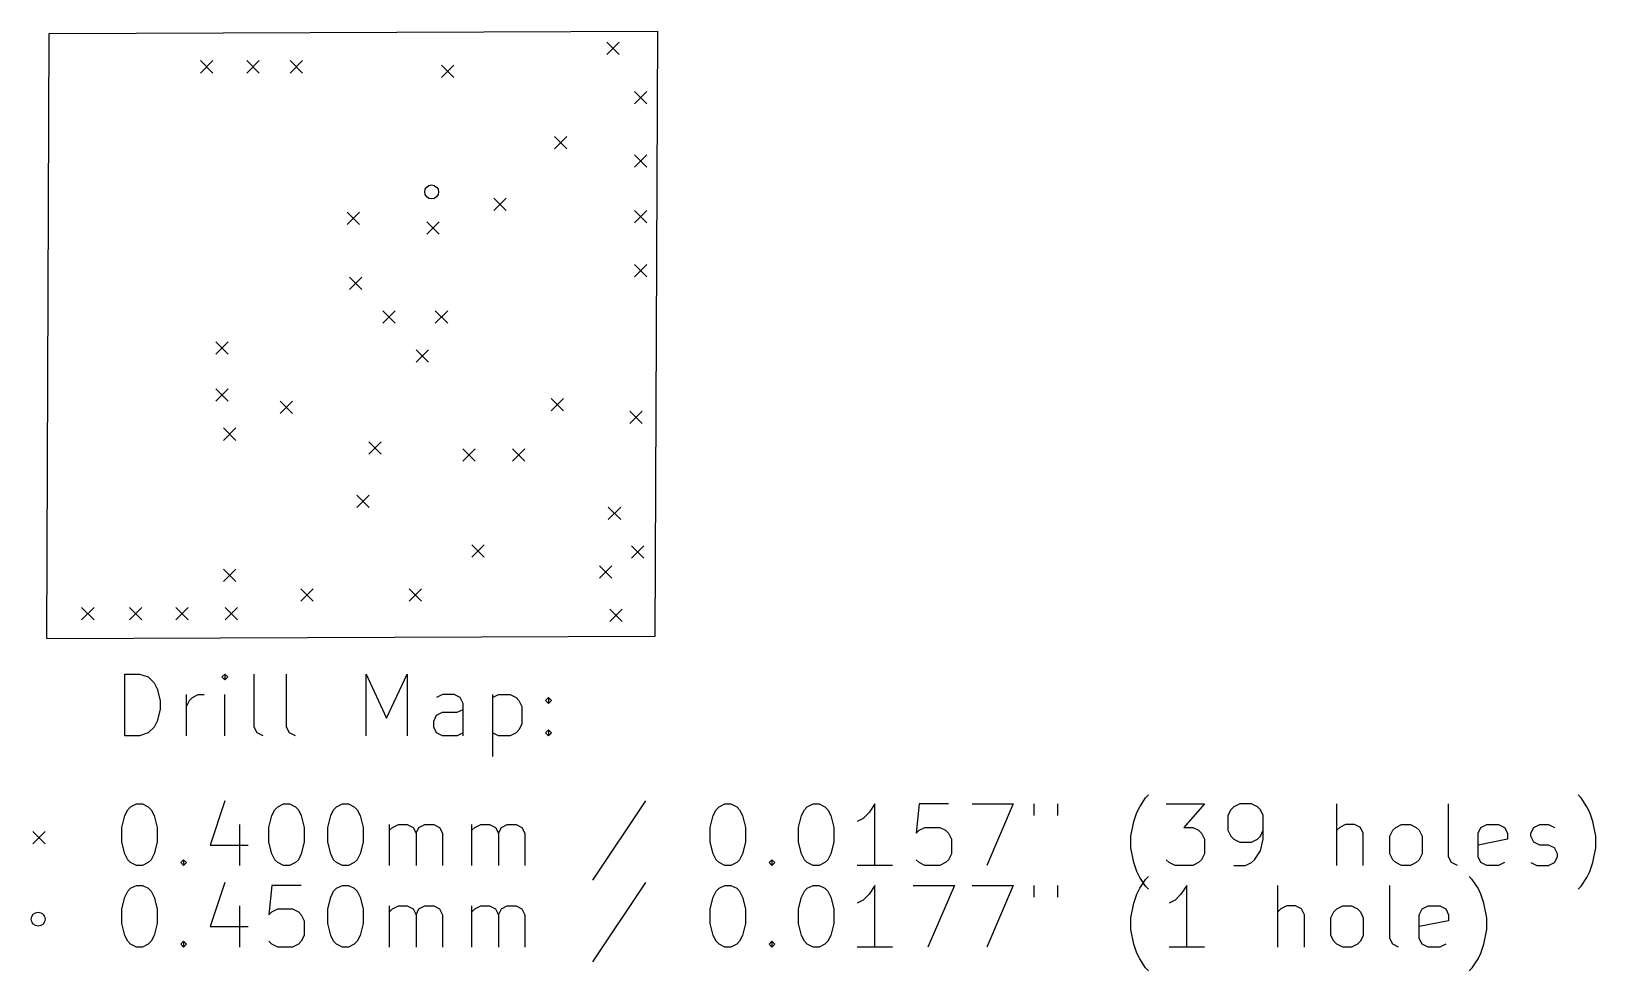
# Model space of a CAD drawing. Extents: x 3.61 to 5.6, y -3.53 to -2.34.
import ezdxf

# ---------------------------------------------------------------- set-up
doc = ezdxf.new("R2010")
doc.units = 0
doc.header["$MEASUREMENT"] = 0
doc.layers.add('BLACK', color=7, linetype='CONTINUOUS')

msp = doc.modelspace()

# ---------------------------------------------------------------- linework, layer by layer
at = {"layer": 'BLACK', "linetype": 'CONTINUOUS'}
for p, q in [((3.62677, -3.11024), (3.62994, -2.33937)), ((3.62994, -2.33937), (4.40551, -2.33661)), ((4.34055, -2.35039), (4.3563, -2.36614)), ((4.3563, -2.35039), (4.34055, -2.36614)), ((4.40234, -3.10748), (4.40551, -2.33661)), ((3.82283, -2.37402), (3.83858, -2.38976)), ((3.83858, -2.37402), (3.82283, -2.38976)), ((3.88189, -2.37402), (3.89764, -2.38976)), ((3.89764, -2.37402), (3.88189, -2.38976)), ((3.93701, -2.37402), (3.95276, -2.38976)), ((3.95276, -2.37402), (3.93701, -2.38976)), ((4.12992, -2.37992), (4.14567, -2.39567)), ((4.14567, -2.37992), (4.12992, -2.39567)), ((4.37598, -2.41339), (4.39173, -2.42913)), ((4.39173, -2.41339), (4.37598, -2.42913)), ((4.27402, -2.47047), (4.28976, -2.48622)), ((4.28976, -2.47047), (4.27402, -2.48622)), ((4.37598, -2.49409), (4.39173, -2.50984)), ((4.39173, -2.49409), (4.37598, -2.50984)), ((4.19646, -2.54921), (4.2122, -2.56496)), ((4.2122, -2.54921), (4.19646, -2.56496)), ((4.00984, -2.56693), (4.02559, -2.58268)), ((4.02559, -2.56693), (4.00984, -2.58268)), ((4.37598, -2.56496), (4.39173, -2.58071)), ((4.39173, -2.56496), (4.37598, -2.58071)), ((4.11102, -2.57953), (4.12677, -2.59528)), ((4.12677, -2.57953), (4.11102, -2.59528)), ((4.0126, -2.65), (4.02835, -2.66575)), ((4.02835, -2.65), (4.0126, -2.66575)), ((4.37598, -2.63386), (4.39173, -2.64961)), ((4.39173, -2.63386), (4.37598, -2.64961)), ((4.05512, -2.69291), (4.07087, -2.70866)), ((4.07087, -2.69291), (4.05512, -2.70866)), ((4.12205, -2.69291), (4.1378, -2.70866)), ((4.1378, -2.69291), (4.12205, -2.70866)), ((3.84213, -2.73213), (3.85787, -2.74787)), ((3.85787, -2.73213), (3.84213, -2.74787)), ((4.09764, -2.74252), (4.11339, -2.75827)), ((4.11339, -2.74252), (4.09764, -2.75827)), ((3.84213, -2.79213), (3.85787, -2.80787)), ((3.85787, -2.79213), (3.84213, -2.80787)), ((3.92441, -2.80787), (3.94016, -2.82362)), ((3.94016, -2.80787), (3.92441, -2.82362)), ((4.26969, -2.80472), (4.28543, -2.82047)), ((4.28543, -2.80472), (4.26969, -2.82047)), ((4.37008, -2.82087), (4.38583, -2.83661)), ((4.38583, -2.82087), (4.37008, -2.83661)), ((3.85213, -2.84213), (3.86787, -2.85787)), ((3.86787, -2.84213), (3.85213, -2.85787)), ((4.0374, -2.85984), (4.05315, -2.87559)), ((4.05315, -2.85984), (4.0374, -2.87559)), ((4.15709, -2.8685), (4.17283, -2.88425)), ((4.17283, -2.8685), (4.15709, -2.88425)), ((4.22047, -2.8685), (4.23622, -2.88425)), ((4.23622, -2.8685), (4.22047, -2.88425)), ((4.02213, -2.92756), (4.03787, -2.94331)), ((4.03787, -2.92756), (4.02213, -2.94331)), ((4.34252, -2.94291), (4.35827, -2.95866)), ((4.35827, -2.94291), (4.34252, -2.95866)), ((4.1685, -2.99094), (4.18425, -3.00669)), ((4.18425, -2.99094), (4.1685, -3.00669)), ((4.37213, -2.99213), (4.38787, -3.00787)), ((4.38787, -2.99213), (4.37213, -3.00787)), ((3.85213, -3.02213), (3.86787, -3.03787)), ((3.86787, -3.02213), (3.85213, -3.03787)), ((4.3311, -3.01772), (4.34685, -3.03346)), ((4.34685, -3.01772), (4.3311, -3.03346)), ((3.95079, -3.04724), (3.96654, -3.06299)), ((3.96654, -3.04724), (3.95079, -3.06299)), ((4.08858, -3.04724), (4.10433, -3.06299)), ((4.10433, -3.04724), (4.08858, -3.06299)), ((3.67126, -3.07087), (3.68701, -3.08661)), ((3.68701, -3.07087), (3.67126, -3.08661)), ((3.73228, -3.07087), (3.74803, -3.08661)), ((3.74803, -3.07087), (3.73228, -3.08661)), ((3.79134, -3.07087), (3.80709, -3.08661)), ((3.80709, -3.07087), (3.79134, -3.08661)), ((3.85433, -3.07087), (3.87008, -3.08661)), ((3.87008, -3.07087), (3.85433, -3.08661)), ((4.34449, -3.07283), (4.36024, -3.08858)), ((4.36024, -3.07283), (4.34449, -3.08858)), ((3.62677, -3.11024), (4.40234, -3.10748)), ((3.72623, -3.23444), (3.72623, -3.1557)), ((3.72623, -3.1557), (3.74498, -3.1557)), ((3.74498, -3.1557), (3.75622, -3.15945)), ((3.75622, -3.15945), (3.76372, -3.16695)), ((3.76372, -3.16695), (3.76747, -3.17445)), ((3.85371, -3.1557), (3.84996, -3.15945)), ((3.84996, -3.15945), (3.85371, -3.1632)), ((3.85746, -3.15945), (3.85371, -3.1557)), ((3.85371, -3.1557), (3.85371, -3.1632)), ((3.85371, -3.1632), (3.85746, -3.15945)), ((3.89121, -3.22319), (3.89121, -3.1557)), ((3.93245, -3.22319), (3.93245, -3.1557)), ((4.03369, -3.23444), (4.03369, -3.1557)), ((4.03369, -3.1557), (4.05994, -3.21194)), ((4.05994, -3.21194), (4.08618, -3.1557)), ((4.08618, -3.1557), (4.08618, -3.23444)), ((3.76747, -3.17445), (3.77122, -3.18945)), ((3.77122, -3.18945), (3.77122, -3.20069)), ((3.80497, -3.23444), (3.80497, -3.18195)), ((3.80497, -3.19694), (3.80872, -3.18945)), ((3.80872, -3.18945), (3.81247, -3.1857)), ((3.81247, -3.1857), (3.81997, -3.18195)), ((3.81997, -3.18195), (3.82747, -3.18195)), ((3.85371, -3.23444), (3.85371, -3.18195)), ((4.13118, -3.18195), (4.12368, -3.1857)), ((4.14618, -3.18195), (4.13118, -3.18195)), ((4.15367, -3.1857), (4.14618, -3.18195)), ((4.15742, -3.19319), (4.15367, -3.1857)), ((4.19492, -3.18195), (4.19492, -3.26069)), ((4.19492, -3.1857), (4.20242, -3.18195)), ((4.20242, -3.18195), (4.21742, -3.18195)), ((4.21742, -3.18195), (4.22492, -3.1857)), ((4.22492, -3.1857), (4.22867, -3.18945)), ((4.22867, -3.18945), (4.23241, -3.19694)), ((4.26241, -3.18945), (4.26616, -3.1857)), ((4.26616, -3.19319), (4.26241, -3.18945)), ((4.26616, -3.1857), (4.26991, -3.18945)), ((4.26616, -3.1857), (4.26616, -3.19319)), ((4.26991, -3.18945), (4.26616, -3.19319)), ((3.77122, -3.20069), (3.76747, -3.21569)), ((4.11993, -3.21569), (4.12368, -3.20819)), ((4.12368, -3.20819), (4.13118, -3.20444)), ((4.13118, -3.20444), (4.14992, -3.20444)), ((4.14992, -3.20444), (4.15742, -3.20069)), ((4.15742, -3.23444), (4.15742, -3.19319)), ((4.23241, -3.19694), (4.23241, -3.21944)), ((3.76372, -3.22319), (3.75622, -3.23069)), ((3.76747, -3.21569), (3.76372, -3.22319)), ((3.89496, -3.23069), (3.89121, -3.22319)), ((3.9362, -3.23069), (3.93245, -3.22319)), ((4.11993, -3.22319), (4.11993, -3.21569)), ((4.12368, -3.23069), (4.11993, -3.22319)), ((4.22867, -3.22694), (4.22492, -3.23069)), ((4.23241, -3.21944), (4.22867, -3.22694)), ((4.26241, -3.23069), (4.26616, -3.22694)), ((4.26616, -3.22694), (4.26991, -3.23069)), ((4.26616, -3.22694), (4.26616, -3.23444)), ((3.74498, -3.23444), (3.72623, -3.23444)), ((3.75622, -3.23069), (3.74498, -3.23444)), ((3.90246, -3.23444), (3.89496, -3.23069)), ((3.9437, -3.23444), (3.9362, -3.23069)), ((4.13118, -3.23444), (4.12368, -3.23069)), ((4.14992, -3.23444), (4.13118, -3.23444)), ((4.15742, -3.23069), (4.14992, -3.23444)), ((4.20242, -3.23444), (4.19492, -3.23069)), ((4.21742, -3.23444), (4.20242, -3.23444)), ((4.22492, -3.23069), (4.21742, -3.23444)), ((4.26616, -3.23444), (4.26241, -3.23069)), ((4.26991, -3.23069), (4.26616, -3.23444)), ((5.02732, -3.31355), (5.03106, -3.3098)), ((5.58225, -3.31355), (5.5785, -3.3098)), ((3.72623, -3.33605), (3.72998, -3.32855)), ((3.72998, -3.32855), (3.73373, -3.3248)), ((3.73373, -3.3248), (3.74123, -3.32105)), ((3.74123, -3.32105), (3.74873, -3.32105)), ((3.74873, -3.32105), (3.75622, -3.3248)), ((3.75622, -3.3248), (3.75997, -3.32855)), ((3.75997, -3.32855), (3.76372, -3.33605)), ((3.85371, -3.3173), (3.83496, -3.37355)), ((3.9137, -3.33605), (3.91745, -3.32855)), ((3.91745, -3.32855), (3.9212, -3.3248)), ((3.9212, -3.3248), (3.9287, -3.32105)), ((3.9287, -3.32105), (3.9362, -3.32105)), ((3.9362, -3.32105), (3.9437, -3.3248)), ((3.9437, -3.3248), (3.94745, -3.32855)), ((3.94745, -3.32855), (3.9512, -3.33605)), ((3.9887, -3.33605), (3.99244, -3.32855)), ((3.99244, -3.32855), (3.99619, -3.3248)), ((3.99619, -3.3248), (4.00369, -3.32105)), ((4.00369, -3.32105), (4.01119, -3.32105)), ((4.01119, -3.32105), (4.01869, -3.3248)), ((4.01869, -3.3248), (4.02244, -3.32855)), ((4.02244, -3.32855), (4.02619, -3.33605)), ((4.3899, -3.3173), (4.3224, -3.41854)), ((4.47613, -3.33605), (4.47988, -3.32855)), ((4.47988, -3.32855), (4.48363, -3.3248)), ((4.48363, -3.3248), (4.49113, -3.32105)), ((4.49113, -3.32105), (4.49863, -3.32105)), ((4.49863, -3.32105), (4.50613, -3.3248)), ((4.50613, -3.3248), (4.50988, -3.32855)), ((4.50988, -3.32855), (4.51363, -3.33605)), ((4.58862, -3.33605), (4.59237, -3.32855)), ((4.59237, -3.32855), (4.59612, -3.3248)), ((4.59612, -3.3248), (4.60362, -3.32105)), ((4.60362, -3.32105), (4.61112, -3.32105)), ((4.61112, -3.32105), (4.61862, -3.3248)), ((4.61862, -3.3248), (4.62237, -3.32855)), ((4.62237, -3.32855), (4.62612, -3.33605)), ((4.68236, -3.32105), (4.67486, -3.3323)), ((4.68236, -3.39979), (4.68236, -3.32105)), ((4.7386, -3.32105), (4.73485, -3.35855)), ((4.7761, -3.32105), (4.7386, -3.32105)), ((4.80609, -3.32105), (4.85859, -3.32105)), ((4.85859, -3.32105), (4.82484, -3.39979)), ((4.88483, -3.32105), (4.88483, -3.33605)), ((4.91483, -3.32105), (4.91483, -3.33605)), ((5.01607, -3.3323), (5.01982, -3.3248)), ((5.01982, -3.3248), (5.02732, -3.31355)), ((5.05356, -3.32105), (5.10231, -3.32105)), ((5.10231, -3.32105), (5.07606, -3.35105)), ((5.13605, -3.32855), (5.1323, -3.33605)), ((5.1398, -3.3248), (5.13605, -3.32855)), ((5.1473, -3.32105), (5.1398, -3.3248)), ((5.1623, -3.32105), (5.1473, -3.32105)), ((5.1698, -3.3248), (5.1623, -3.32105)), ((5.17355, -3.32855), (5.1698, -3.3248)), ((5.1773, -3.33605), (5.17355, -3.32855)), ((5.27103, -3.39979), (5.27103, -3.32105)), ((5.41352, -3.38855), (5.41352, -3.32105)), ((5.58974, -3.3248), (5.58225, -3.31355)), ((5.59349, -3.3323), (5.58974, -3.3248)), ((3.72248, -3.35105), (3.72623, -3.33605)), ((3.76372, -3.33605), (3.76747, -3.35105)), ((3.87246, -3.3473), (3.87246, -3.39979)), ((3.90996, -3.35105), (3.9137, -3.33605)), ((3.9512, -3.33605), (3.95495, -3.35105)), ((3.98495, -3.35105), (3.9887, -3.33605)), ((4.02619, -3.33605), (4.02994, -3.35105)), ((4.06369, -3.39979), (4.06369, -3.3473)), ((4.06744, -3.35105), (4.07493, -3.3473)), ((4.07493, -3.3473), (4.08618, -3.3473)), ((4.08618, -3.3473), (4.09368, -3.35105)), ((4.10118, -3.35105), (4.10868, -3.3473)), ((4.10868, -3.3473), (4.11993, -3.3473)), ((4.11993, -3.3473), (4.12743, -3.35105)), ((4.16867, -3.39979), (4.16867, -3.3473)), ((4.17242, -3.35105), (4.17992, -3.3473)), ((4.17992, -3.3473), (4.19117, -3.3473)), ((4.19117, -3.3473), (4.19867, -3.35105)), ((4.20617, -3.35105), (4.21367, -3.3473)), ((4.21367, -3.3473), (4.22492, -3.3473)), ((4.22492, -3.3473), (4.23241, -3.35105)), ((4.47238, -3.35105), (4.47613, -3.33605)), ((4.51363, -3.33605), (4.51738, -3.35105)), ((4.58487, -3.35105), (4.58862, -3.33605)), ((4.62612, -3.33605), (4.62986, -3.35105)), ((4.66736, -3.3398), (4.65986, -3.34355)), ((4.67486, -3.3323), (4.66736, -3.3398)), ((5.00857, -3.3623), (5.01232, -3.34355)), ((5.01232, -3.34355), (5.01607, -3.3323)), ((5.1323, -3.33605), (5.1323, -3.3548)), ((5.1773, -3.36605), (5.1773, -3.33605)), ((5.28228, -3.3473), (5.27478, -3.35105)), ((5.29353, -3.3473), (5.28228, -3.3473)), ((5.30103, -3.35105), (5.29353, -3.3473)), ((5.34603, -3.35105), (5.35352, -3.3473)), ((5.35352, -3.3473), (5.36477, -3.3473)), ((5.36477, -3.3473), (5.37227, -3.35105)), ((5.45476, -3.35105), (5.46226, -3.3473)), ((5.46226, -3.3473), (5.47726, -3.3473)), ((5.47726, -3.3473), (5.48476, -3.35105)), ((5.52225, -3.35105), (5.52975, -3.3473)), ((5.52975, -3.3473), (5.541, -3.3473)), ((5.541, -3.3473), (5.5485, -3.35105)), ((5.59724, -3.34355), (5.59349, -3.3323)), ((5.60099, -3.3623), (5.59724, -3.34355)), ((3.60906, -3.3563), (3.6248, -3.37205)), ((3.6248, -3.3563), (3.60906, -3.37205)), ((3.72248, -3.3698), (3.72248, -3.35105)), ((3.76747, -3.35105), (3.76747, -3.3698)), ((3.90996, -3.3698), (3.90996, -3.35105)), ((3.95495, -3.35105), (3.95495, -3.3698)), ((3.98495, -3.3698), (3.98495, -3.35105)), ((4.02994, -3.35105), (4.02994, -3.3698)), ((4.06369, -3.3548), (4.06744, -3.35105)), ((4.09368, -3.35105), (4.09743, -3.35855)), ((4.09743, -3.35855), (4.10118, -3.35105)), ((4.09743, -3.35855), (4.09743, -3.39979)), ((4.12743, -3.35105), (4.13118, -3.35855)), ((4.13118, -3.35855), (4.13118, -3.39979)), ((4.16867, -3.3548), (4.17242, -3.35105)), ((4.19867, -3.35105), (4.20242, -3.35855)), ((4.20242, -3.35855), (4.20617, -3.35105)), ((4.20242, -3.35855), (4.20242, -3.39979)), ((4.23241, -3.35105), (4.23616, -3.35855)), ((4.23616, -3.35855), (4.23616, -3.39979)), ((4.47238, -3.3698), (4.47238, -3.35105)), ((4.51738, -3.35105), (4.51738, -3.3698)), ((4.58487, -3.3698), (4.58487, -3.35105)), ((4.62986, -3.35105), (4.62986, -3.3698)), ((4.73485, -3.35855), (4.7386, -3.3548)), ((4.7386, -3.3548), (4.7461, -3.35105)), ((4.7461, -3.35105), (4.76485, -3.35105)), ((4.76485, -3.35105), (4.77235, -3.3548)), ((4.77235, -3.3548), (4.7761, -3.35855)), ((4.7761, -3.35855), (4.77985, -3.36605)), ((4.77985, -3.36605), (4.77985, -3.3848)), ((5.00857, -3.3773), (5.00857, -3.3623)), ((5.07606, -3.35105), (5.08731, -3.35105)), ((5.08731, -3.35105), (5.09481, -3.3548)), ((5.09481, -3.3548), (5.09856, -3.35855)), ((5.09856, -3.35855), (5.10231, -3.36605)), ((5.10231, -3.36605), (5.10231, -3.3848)), ((5.1323, -3.3548), (5.13605, -3.3623)), ((5.13605, -3.3623), (5.1398, -3.36605)), ((5.1398, -3.36605), (5.1473, -3.3698)), ((5.1623, -3.3698), (5.1698, -3.36605)), ((5.1698, -3.36605), (5.17355, -3.3623)), ((5.17355, -3.3623), (5.1773, -3.3548)), ((5.17355, -3.38105), (5.1773, -3.36605)), ((5.27478, -3.35105), (5.27103, -3.3548)), ((5.30478, -3.35855), (5.30103, -3.35105)), ((5.30478, -3.39979), (5.30478, -3.35855)), ((5.33853, -3.3623), (5.34228, -3.3548)), ((5.33853, -3.3848), (5.33853, -3.3623)), ((5.34228, -3.3548), (5.34603, -3.35105)), ((5.37227, -3.35105), (5.37602, -3.3548)), ((5.37602, -3.3548), (5.37977, -3.3623)), ((5.37977, -3.3623), (5.37977, -3.3848)), ((5.45101, -3.35855), (5.45476, -3.35105)), ((5.45101, -3.38855), (5.45101, -3.35855)), ((5.48851, -3.36605), (5.45101, -3.37355)), ((5.48476, -3.35105), (5.48851, -3.35855)), ((5.48851, -3.35855), (5.48851, -3.36605)), ((5.5185, -3.35855), (5.52225, -3.35105)), ((5.5185, -3.3623), (5.5185, -3.35855)), ((5.52225, -3.3698), (5.5185, -3.3623)), ((5.60099, -3.3773), (5.60099, -3.3623)), ((3.72623, -3.3848), (3.72248, -3.3698)), ((3.72998, -3.39229), (3.72623, -3.3848)), ((3.76372, -3.3848), (3.75997, -3.39229)), ((3.76747, -3.3698), (3.76372, -3.3848)), ((3.83496, -3.37355), (3.88371, -3.37355)), ((3.9137, -3.3848), (3.90996, -3.3698)), ((3.91745, -3.39229), (3.9137, -3.3848)), ((3.9512, -3.3848), (3.94745, -3.39229)), ((3.95495, -3.3698), (3.9512, -3.3848)), ((3.9887, -3.3848), (3.98495, -3.3698)), ((3.99244, -3.39229), (3.9887, -3.3848)), ((4.02619, -3.3848), (4.02244, -3.39229)), ((4.02994, -3.3698), (4.02619, -3.3848)), ((4.47613, -3.3848), (4.47238, -3.3698)), ((4.47988, -3.39229), (4.47613, -3.3848)), ((4.51363, -3.3848), (4.50988, -3.39229)), ((4.51738, -3.3698), (4.51363, -3.3848)), ((4.58862, -3.3848), (4.58487, -3.3698)), ((4.59237, -3.39229), (4.58862, -3.3848)), ((4.62612, -3.3848), (4.62237, -3.39229)), ((4.62986, -3.3698), (4.62612, -3.3848)), ((4.77985, -3.3848), (4.7761, -3.39229)), ((5.01232, -3.39604), (5.00857, -3.3773)), ((5.10231, -3.3848), (5.09856, -3.39229)), ((5.1473, -3.3698), (5.1623, -3.3698)), ((5.16605, -3.39229), (5.17355, -3.38105)), ((5.34228, -3.39229), (5.33853, -3.3848)), ((5.37977, -3.3848), (5.37602, -3.39229)), ((5.41727, -3.39604), (5.41352, -3.38855)), ((5.45476, -3.39604), (5.45101, -3.38855)), ((5.52975, -3.37355), (5.52225, -3.3698)), ((5.541, -3.37355), (5.52975, -3.37355)), ((5.5485, -3.3773), (5.541, -3.37355)), ((5.55225, -3.3848), (5.5485, -3.3773)), ((5.5485, -3.39604), (5.55225, -3.38855)), ((5.55225, -3.38855), (5.55225, -3.3848)), ((5.59724, -3.39604), (5.60099, -3.3773)), ((3.73373, -3.39604), (3.72998, -3.39229)), ((3.74123, -3.39979), (3.73373, -3.39604)), ((3.74873, -3.39979), (3.74123, -3.39979)), ((3.75622, -3.39604), (3.74873, -3.39979)), ((3.75997, -3.39229), (3.75622, -3.39604)), ((3.79747, -3.39604), (3.80122, -3.39229)), ((3.80122, -3.39979), (3.79747, -3.39604)), ((3.80122, -3.39229), (3.80497, -3.39604)), ((3.80122, -3.39229), (3.80122, -3.39979)), ((3.80497, -3.39604), (3.80122, -3.39979)), ((3.9212, -3.39604), (3.91745, -3.39229)), ((3.9287, -3.39979), (3.9212, -3.39604)), ((3.9362, -3.39979), (3.9287, -3.39979)), ((3.9437, -3.39604), (3.9362, -3.39979)), ((3.94745, -3.39229), (3.9437, -3.39604)), ((3.99619, -3.39604), (3.99244, -3.39229)), ((4.00369, -3.39979), (3.99619, -3.39604)), ((4.01119, -3.39979), (4.00369, -3.39979)), ((4.01869, -3.39604), (4.01119, -3.39979)), ((4.02244, -3.39229), (4.01869, -3.39604)), ((4.48363, -3.39604), (4.47988, -3.39229)), ((4.49113, -3.39979), (4.48363, -3.39604)), ((4.49863, -3.39979), (4.49113, -3.39979)), ((4.50613, -3.39604), (4.49863, -3.39979)), ((4.50988, -3.39229), (4.50613, -3.39604)), ((4.54738, -3.39604), (4.55112, -3.39229)), ((4.55112, -3.39979), (4.54738, -3.39604)), ((4.55112, -3.39229), (4.55487, -3.39604)), ((4.55112, -3.39229), (4.55112, -3.39979)), ((4.55487, -3.39604), (4.55112, -3.39979)), ((4.59612, -3.39604), (4.59237, -3.39229)), ((4.60362, -3.39979), (4.59612, -3.39604)), ((4.61112, -3.39979), (4.60362, -3.39979)), ((4.61862, -3.39604), (4.61112, -3.39979)), ((4.62237, -3.39229), (4.61862, -3.39604)), ((4.70486, -3.39979), (4.65986, -3.39979)), ((4.7386, -3.39604), (4.73485, -3.39229)), ((4.7461, -3.39979), (4.7386, -3.39604)), ((4.76485, -3.39979), (4.7461, -3.39979)), ((4.77235, -3.39604), (4.76485, -3.39979)), ((4.7761, -3.39229), (4.77235, -3.39604)), ((5.01607, -3.40729), (5.01232, -3.39604)), ((5.01982, -3.41479), (5.01607, -3.40729)), ((5.05731, -3.39604), (5.05356, -3.39229)), ((5.06481, -3.39979), (5.05731, -3.39604)), ((5.08731, -3.39979), (5.06481, -3.39979)), ((5.09481, -3.39604), (5.08731, -3.39979)), ((5.09856, -3.39229), (5.09481, -3.39604)), ((5.1398, -3.39979), (5.1548, -3.39979)), ((5.1548, -3.39979), (5.1623, -3.39604)), ((5.1623, -3.39604), (5.16605, -3.39229)), ((5.34603, -3.39604), (5.34228, -3.39229)), ((5.35352, -3.39979), (5.34603, -3.39604)), ((5.36477, -3.39979), (5.35352, -3.39979)), ((5.37227, -3.39604), (5.36477, -3.39979)), ((5.37602, -3.39229), (5.37227, -3.39604)), ((5.42477, -3.39979), (5.41727, -3.39604)), ((5.46226, -3.39979), (5.45476, -3.39604)), ((5.47726, -3.39979), (5.46226, -3.39979)), ((5.48476, -3.39604), (5.47726, -3.39979)), ((5.5185, -3.39604), (5.526, -3.39979)), ((5.526, -3.39979), (5.541, -3.39979)), ((5.541, -3.39979), (5.5485, -3.39604)), ((5.58974, -3.41479), (5.59349, -3.40729)), ((5.59349, -3.40729), (5.59724, -3.39604)), ((3.72998, -3.43249), (3.73373, -3.42874)), ((3.73373, -3.42874), (3.74123, -3.42499)), ((3.74123, -3.42499), (3.74873, -3.42499)), ((3.74873, -3.42499), (3.75622, -3.42874)), ((3.75622, -3.42874), (3.75997, -3.43249)), ((3.85371, -3.42124), (3.83496, -3.47748)), ((3.9137, -3.42499), (3.90996, -3.46249)), ((3.9512, -3.42499), (3.9137, -3.42499)), ((3.99244, -3.43249), (3.99619, -3.42874)), ((3.99619, -3.42874), (4.00369, -3.42499)), ((4.00369, -3.42499), (4.01119, -3.42499)), ((4.01119, -3.42499), (4.01869, -3.42874)), ((4.01869, -3.42874), (4.02244, -3.43249)), ((4.3899, -3.42124), (4.3224, -3.52248)), ((4.47988, -3.43249), (4.48363, -3.42874)), ((4.48363, -3.42874), (4.49113, -3.42499)), ((4.49113, -3.42499), (4.49863, -3.42499)), ((4.49863, -3.42499), (4.50613, -3.42874)), ((4.50613, -3.42874), (4.50988, -3.43249)), ((4.59237, -3.43249), (4.59612, -3.42874)), ((4.59612, -3.42874), (4.60362, -3.42499)), ((4.60362, -3.42499), (4.61112, -3.42499)), ((4.61112, -3.42499), (4.61862, -3.42874)), ((4.61862, -3.42874), (4.62237, -3.43249)), ((4.68236, -3.42499), (4.67486, -3.43624)), ((4.68236, -3.50373), (4.68236, -3.42499)), ((4.7311, -3.42499), (4.7836, -3.42499)), ((4.7836, -3.42499), (4.74985, -3.50373)), ((4.80609, -3.42499), (4.85859, -3.42499)), ((4.85859, -3.42499), (4.82484, -3.50373)), ((4.88483, -3.42499), (4.88483, -3.43999)), ((4.91483, -3.42499), (4.91483, -3.43999)), ((5.01607, -3.43624), (5.01982, -3.42874)), ((5.02732, -3.42604), (5.01982, -3.41479)), ((5.01982, -3.42874), (5.02732, -3.41749)), ((5.02732, -3.41749), (5.03106, -3.41374)), ((5.03106, -3.42979), (5.02732, -3.42604)), ((5.07981, -3.42499), (5.07231, -3.43624)), ((5.07981, -3.50373), (5.07981, -3.42499)), ((5.19604, -3.50373), (5.19604, -3.42499)), ((5.33853, -3.49248), (5.33853, -3.42499)), ((5.44351, -3.41749), (5.43976, -3.41374)), ((5.45101, -3.42874), (5.44351, -3.41749)), ((5.45476, -3.43624), (5.45101, -3.42874)), ((5.5785, -3.42979), (5.58225, -3.42604)), ((5.58225, -3.42604), (5.58974, -3.41479)), ((3.72248, -3.45499), (3.72623, -3.43999)), ((3.72623, -3.43999), (3.72998, -3.43249)), ((3.75997, -3.43249), (3.76372, -3.43999)), ((3.76372, -3.43999), (3.76747, -3.45499)), ((3.98495, -3.45499), (3.9887, -3.43999)), ((3.9887, -3.43999), (3.99244, -3.43249)), ((4.02244, -3.43249), (4.02619, -3.43999)), ((4.02619, -3.43999), (4.02994, -3.45499)), ((4.47238, -3.45499), (4.47613, -3.43999)), ((4.47613, -3.43999), (4.47988, -3.43249)), ((4.50988, -3.43249), (4.51363, -3.43999)), ((4.51363, -3.43999), (4.51738, -3.45499)), ((4.58487, -3.45499), (4.58862, -3.43999)), ((4.58862, -3.43999), (4.59237, -3.43249)), ((4.62237, -3.43249), (4.62612, -3.43999)), ((4.62612, -3.43999), (4.62986, -3.45499)), ((4.66736, -3.44374), (4.65986, -3.44749)), ((4.67486, -3.43624), (4.66736, -3.44374)), ((5.00857, -3.46624), (5.01232, -3.44749)), ((5.01232, -3.44749), (5.01607, -3.43624)), ((5.06481, -3.44374), (5.05731, -3.44749)), ((5.07231, -3.43624), (5.06481, -3.44374)), ((5.45851, -3.44749), (5.45476, -3.43624)), ((5.46226, -3.46624), (5.45851, -3.44749)), ((3.72248, -3.47373), (3.72248, -3.45499)), ((3.76747, -3.45499), (3.76747, -3.47373)), ((3.87246, -3.45124), (3.87246, -3.50373)), ((3.90996, -3.46249), (3.9137, -3.45874)), ((3.9137, -3.45874), (3.9212, -3.45499)), ((3.9212, -3.45499), (3.93995, -3.45499)), ((3.93995, -3.45499), (3.94745, -3.45874)), ((3.94745, -3.45874), (3.9512, -3.46249)), ((3.9512, -3.46249), (3.95495, -3.46998)), ((3.98495, -3.47373), (3.98495, -3.45499)), ((4.02994, -3.45499), (4.02994, -3.47373)), ((4.06369, -3.50373), (4.06369, -3.45124)), ((4.06369, -3.45874), (4.06744, -3.45499)), ((4.06744, -3.45499), (4.07493, -3.45124)), ((4.07493, -3.45124), (4.08618, -3.45124)), ((4.08618, -3.45124), (4.09368, -3.45499)), ((4.09368, -3.45499), (4.09743, -3.46249)), ((4.09743, -3.46249), (4.10118, -3.45499)), ((4.09743, -3.46249), (4.09743, -3.50373)), ((4.10118, -3.45499), (4.10868, -3.45124)), ((4.10868, -3.45124), (4.11993, -3.45124)), ((4.11993, -3.45124), (4.12743, -3.45499)), ((4.12743, -3.45499), (4.13118, -3.46249)), ((4.13118, -3.46249), (4.13118, -3.50373)), ((4.16867, -3.50373), (4.16867, -3.45124)), ((4.16867, -3.45874), (4.17242, -3.45499)), ((4.17242, -3.45499), (4.17992, -3.45124)), ((4.17992, -3.45124), (4.19117, -3.45124)), ((4.19117, -3.45124), (4.19867, -3.45499)), ((4.19867, -3.45499), (4.20242, -3.46249)), ((4.20242, -3.46249), (4.20617, -3.45499)), ((4.20242, -3.46249), (4.20242, -3.50373)), ((4.20617, -3.45499), (4.21367, -3.45124)), ((4.21367, -3.45124), (4.22492, -3.45124)), ((4.22492, -3.45124), (4.23241, -3.45499)), ((4.23241, -3.45499), (4.23616, -3.46249)), ((4.23616, -3.46249), (4.23616, -3.50373)), ((4.47238, -3.47373), (4.47238, -3.45499)), ((4.51738, -3.45499), (4.51738, -3.47373)), ((4.58487, -3.47373), (4.58487, -3.45499)), ((4.62986, -3.45499), (4.62986, -3.47373)), ((5.00857, -3.48123), (5.00857, -3.46624)), ((5.19979, -3.45499), (5.19604, -3.45874)), ((5.20729, -3.45124), (5.19979, -3.45499)), ((5.21854, -3.45124), (5.20729, -3.45124)), ((5.22604, -3.45499), (5.21854, -3.45124)), ((5.22979, -3.46249), (5.22604, -3.45499)), ((5.22979, -3.50373), (5.22979, -3.46249)), ((5.26354, -3.46624), (5.26729, -3.45874)), ((5.26354, -3.48873), (5.26354, -3.46624)), ((5.26729, -3.45874), (5.27103, -3.45499)), ((5.27103, -3.45499), (5.27853, -3.45124)), ((5.27853, -3.45124), (5.28978, -3.45124)), ((5.28978, -3.45124), (5.29728, -3.45499)), ((5.29728, -3.45499), (5.30103, -3.45874)), ((5.30103, -3.45874), (5.30478, -3.46624)), ((5.30478, -3.46624), (5.30478, -3.48873)), ((5.37602, -3.46249), (5.37977, -3.45499)), ((5.37602, -3.49248), (5.37602, -3.46249)), ((5.37977, -3.45499), (5.38727, -3.45124)), ((5.38727, -3.45124), (5.40227, -3.45124)), ((5.40227, -3.45124), (5.40977, -3.45499)), ((5.40977, -3.45499), (5.41352, -3.46249)), ((5.41352, -3.46249), (5.41352, -3.46998)), ((5.46226, -3.48123), (5.46226, -3.46624)), ((3.72623, -3.48873), (3.72248, -3.47373)), ((3.72998, -3.49623), (3.72623, -3.48873)), ((3.76372, -3.48873), (3.75997, -3.49623)), ((3.76747, -3.47373), (3.76372, -3.48873)), ((3.83496, -3.47748), (3.88371, -3.47748)), ((3.95495, -3.48873), (3.9512, -3.49623)), ((3.95495, -3.46998), (3.95495, -3.48873)), ((3.9887, -3.48873), (3.98495, -3.47373)), ((3.99244, -3.49623), (3.9887, -3.48873)), ((4.02619, -3.48873), (4.02244, -3.49623)), ((4.02994, -3.47373), (4.02619, -3.48873)), ((4.47613, -3.48873), (4.47238, -3.47373)), ((4.47988, -3.49623), (4.47613, -3.48873)), ((4.51363, -3.48873), (4.50988, -3.49623)), ((4.51738, -3.47373), (4.51363, -3.48873)), ((4.58862, -3.48873), (4.58487, -3.47373)), ((4.59237, -3.49623), (4.58862, -3.48873)), ((4.62612, -3.48873), (4.62237, -3.49623)), ((4.62986, -3.47373), (4.62612, -3.48873)), ((5.01232, -3.49998), (5.00857, -3.48123)), ((5.26729, -3.49623), (5.26354, -3.48873)), ((5.30478, -3.48873), (5.30103, -3.49623)), ((5.41352, -3.46998), (5.37602, -3.47748)), ((5.45851, -3.49998), (5.46226, -3.48123)), ((3.73373, -3.49998), (3.72998, -3.49623)), ((3.74123, -3.50373), (3.73373, -3.49998)), ((3.74873, -3.50373), (3.74123, -3.50373)), ((3.75622, -3.49998), (3.74873, -3.50373)), ((3.75997, -3.49623), (3.75622, -3.49998)), ((3.79747, -3.49998), (3.80122, -3.49623)), ((3.80122, -3.50373), (3.79747, -3.49998)), ((3.80122, -3.49623), (3.80497, -3.49998)), ((3.80122, -3.49623), (3.80122, -3.50373)), ((3.80497, -3.49998), (3.80122, -3.50373)), ((3.9137, -3.49998), (3.90996, -3.49623)), ((3.9212, -3.50373), (3.9137, -3.49998)), ((3.93995, -3.50373), (3.9212, -3.50373)), ((3.94745, -3.49998), (3.93995, -3.50373)), ((3.9512, -3.49623), (3.94745, -3.49998)), ((3.99619, -3.49998), (3.99244, -3.49623)), ((4.00369, -3.50373), (3.99619, -3.49998)), ((4.01119, -3.50373), (4.00369, -3.50373)), ((4.01869, -3.49998), (4.01119, -3.50373)), ((4.02244, -3.49623), (4.01869, -3.49998)), ((4.48363, -3.49998), (4.47988, -3.49623)), ((4.49113, -3.50373), (4.48363, -3.49998)), ((4.49863, -3.50373), (4.49113, -3.50373)), ((4.50613, -3.49998), (4.49863, -3.50373)), ((4.50988, -3.49623), (4.50613, -3.49998)), ((4.54738, -3.49998), (4.55112, -3.49623)), ((4.55112, -3.50373), (4.54738, -3.49998)), ((4.55112, -3.49623), (4.55487, -3.49998)), ((4.55112, -3.49623), (4.55112, -3.50373)), ((4.55487, -3.49998), (4.55112, -3.50373)), ((4.59612, -3.49998), (4.59237, -3.49623)), ((4.60362, -3.50373), (4.59612, -3.49998)), ((4.61112, -3.50373), (4.60362, -3.50373)), ((4.61862, -3.49998), (4.61112, -3.50373)), ((4.62237, -3.49623), (4.61862, -3.49998)), ((4.70486, -3.50373), (4.65986, -3.50373)), ((5.01607, -3.51123), (5.01232, -3.49998)), ((5.10231, -3.50373), (5.05731, -3.50373)), ((5.27103, -3.49998), (5.26729, -3.49623)), ((5.27853, -3.50373), (5.27103, -3.49998)), ((5.28978, -3.50373), (5.27853, -3.50373)), ((5.29728, -3.49998), (5.28978, -3.50373)), ((5.30103, -3.49623), (5.29728, -3.49998)), ((5.34228, -3.49998), (5.33853, -3.49248)), ((5.34978, -3.50373), (5.34228, -3.49998)), ((5.37977, -3.49998), (5.37602, -3.49248)), ((5.38727, -3.50373), (5.37977, -3.49998)), ((5.40227, -3.50373), (5.38727, -3.50373)), ((5.40977, -3.49998), (5.40227, -3.50373)), ((5.45476, -3.51123), (5.45851, -3.49998)), ((5.01982, -3.51873), (5.01607, -3.51123)), ((5.02732, -3.52998), (5.01982, -3.51873)), ((5.44351, -3.52998), (5.45101, -3.51873)), ((5.45101, -3.51873), (5.45476, -3.51123)), ((5.03106, -3.53373), (5.02732, -3.52998)), ((5.43976, -3.53373), (5.44351, -3.52998))]:
    msp.add_line(p, q, dxfattribs=at)
at = {"layer": 'BLACK'}
for centre in [(4.11732, -2.54134), (3.61594, -3.46811)]:
    msp.add_circle(centre, 0.00886, dxfattribs=at)

doc.saveas('drawing.dxf')
